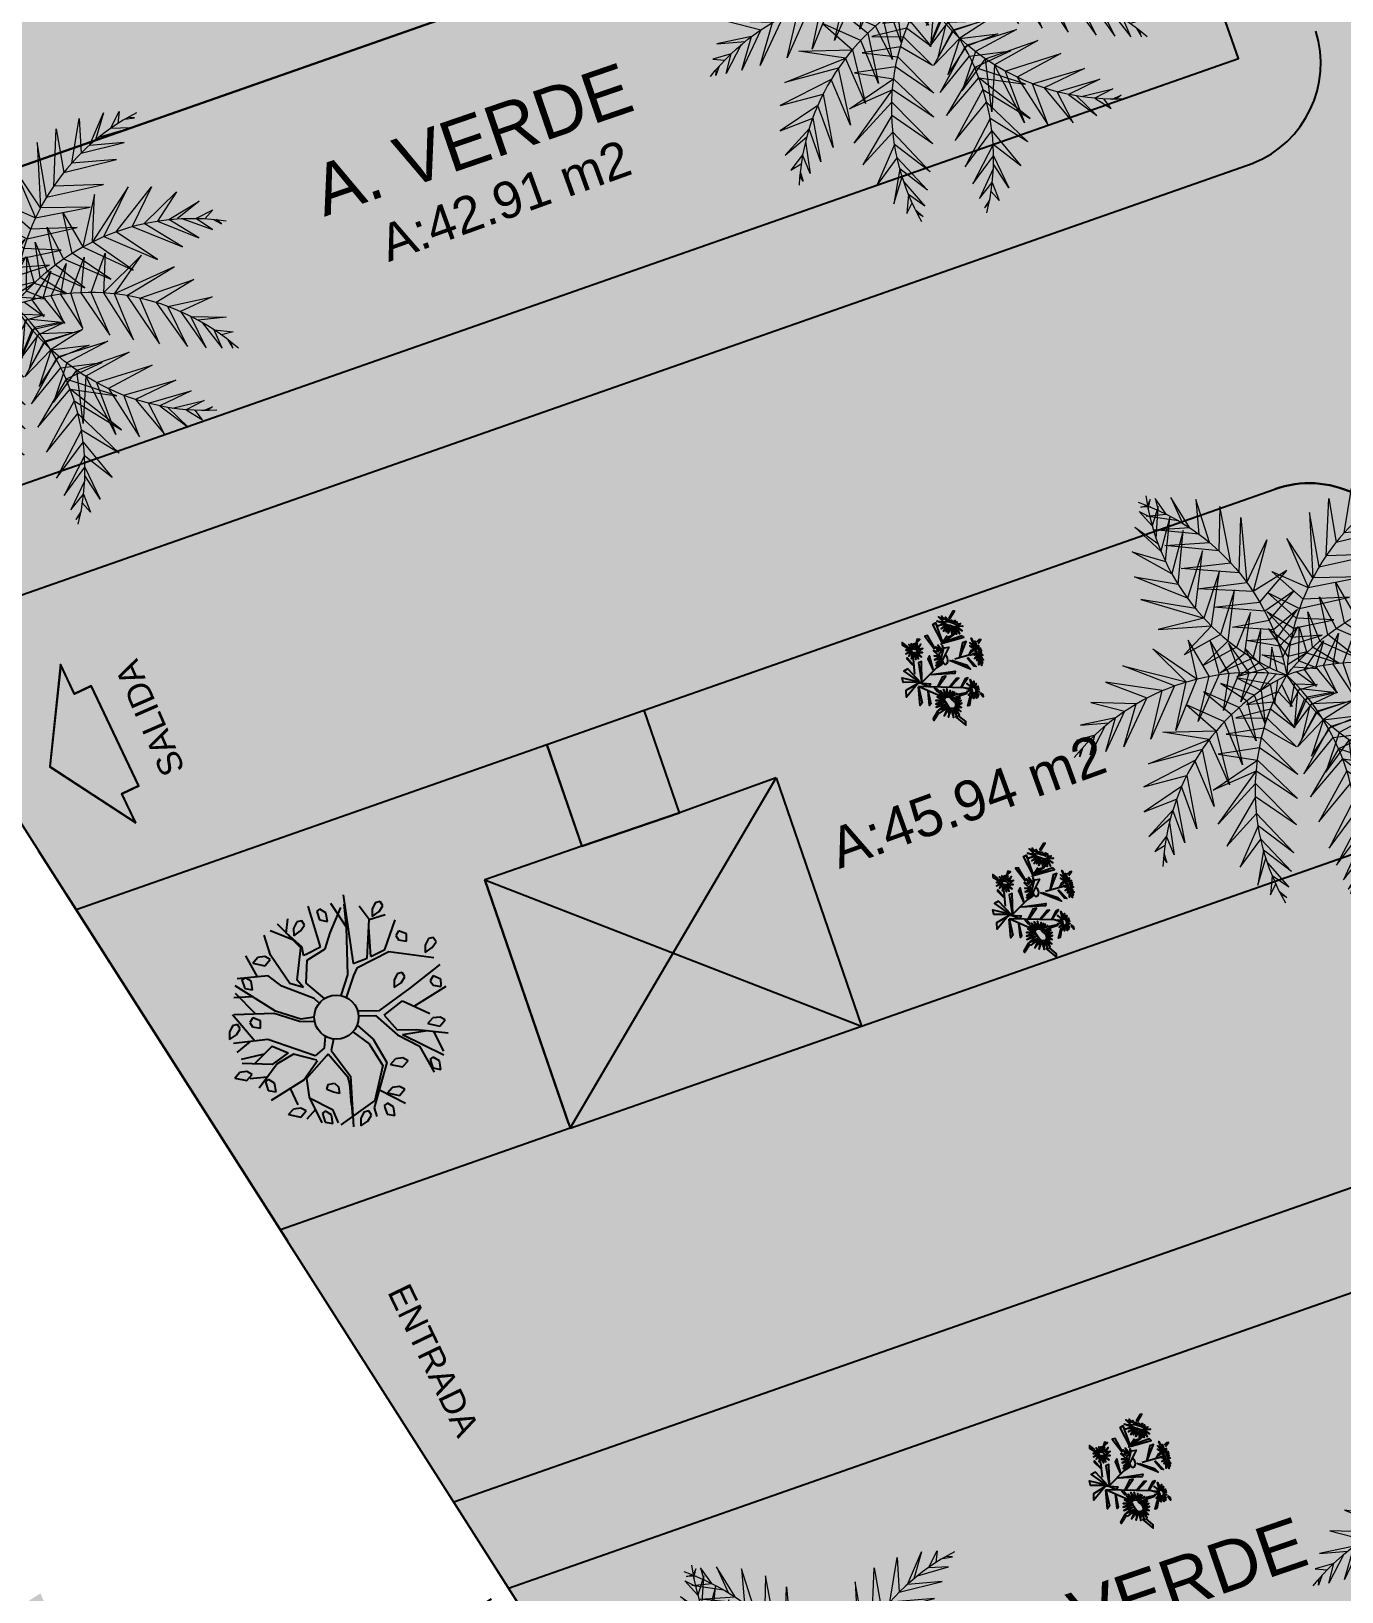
# Model space of a CAD drawing. Header units: millimetres. Extents: x 603916 to 1211550, y 1309898 to 2622648.
# Drawn here: x 604141.83 to 604154.56, y 1311088.43 to 1311103.59 of the extents above; entities that cross this region are included whole.
import ezdxf

# ---------------------------------------------------------------- set-up
doc = ezdxf.new("R2010")
doc.units = ezdxf.units.MM
doc.header["$PDMODE"] = 32
doc.header["$PDSIZE"] = 0.3
for name, color, linetype in [('ANDENES-TITO', 2, 'Continuous'), ('ARBOLES', 102, 'Continuous'), ('CVL_CUADCON_LIN', 8, 'Continuous'), ('FLORES', 7, 'Continuous'), ('MUEBLES', 1, 'Continuous'), ('PALME-1', 82, 'Continuous'), ('Q01 - CALLES', 127, 'Continuous')]:
    doc.layers.add(name, color=color, linetype=linetype)
doc.styles.add('B', font='arial.ttf', dxfattribs={"height": 0.0254})
doc.styles.add('PUNTOS PI', font='arial.ttf', dxfattribs={"height": 2.75})
doc.styles.get("Standard").update_dxf_attribs({"font": 'arial.ttf'})
doc.dimstyles.new('COTAS LINDEROS', dxfattribs={"dimscale": 40, "dimtxt": 2.75, "dimasz": 0.06, "dimexe": 0.005, "dimexo": 0.005, "dimgap": 0.005, "dimtad": 2, "dimzin": 0, "dimdsep": 46, "dimtxsty": 'PUNTOS PI', "dimcen": 0.09, "dimclrd": 1, "dimclre": 1, "dimclrt": 3, "dimadec": 0, "dimazin": 0, "dimtfac": 1, "dimtofl": 0, "dimtmove": 0, "dimatfit": 3, "dimldrblk": 'ARCHTICK', "dimfxl": 1, "dimtolj": 1, "dimtzin": 0, "dimarcsym": 0})

# ---------------------------------------------------------------- blocks, each defined once
blk = doc.blocks.new('A$C48C97B70')
at = {"layer": 'PALME-1', "lineweight": 5}
for p, q in [((2.072, 6.54), (2.171, 6.533)), ((2.216, 6.497), (2.072, 6.54)), ((2.315, 6.6), (2.309, 6.418)), ((2.41, 6.325), (2.315, 6.6)), ((2.552, 6.547), (2.605, 6.122)), ((2.687, 6.026), (2.552, 6.547)), ((2.903, 6.407), (2.793, 5.89)), ((2.912, 5.72), (2.903, 6.407)), ((2.109, 6.384), (2.41, 6.325)), ((2.556, 6.176), (2.109, 6.384)), ((3.221, 6.198), (3.009, 5.561)), ((3.129, 5.334), (3.221, 6.198)), ((2.171, 6.148), (2.687, 6.026)), ((2.793, 5.89), (2.171, 6.148)), ((3.21, 5.152), (3.477, 5.948)), ((3.477, 5.948), (3.277, 4.976)), ((2.251, 5.877), (2.912, 5.72)), ((3.009, 5.561), (2.251, 5.877)), ((2.388, 5.472), (3.129, 5.334)), ((3.21, 5.152), (2.388, 5.472)), ((3.277, 4.976), (3.756, 5.506)), ((3.756, 5.506), (3.328, 4.818)), ((2.535, 5.1), (3.277, 4.976)), ((3.328, 4.818), (2.535, 5.1)), ((3.909, 4.977), (3.328, 4.818)), ((3.377, 4.635), (3.909, 4.977)), ((2.683, 4.767), (3.377, 4.635)), ((3.409, 4.484), (2.683, 4.767)), ((3.925, 4.65), (3.409, 4.484)), ((3.435, 4.33), (3.925, 4.65)), ((4.516, 3.959), (4.561, 4.59)), ((4.561, 4.59), (4.7, 4.004)), ((5.099, 4.709), (4.7, 4.004)), ((4.863, 4.035), (5.099, 4.709)), ((5.621, 4.675), (4.863, 4.035)), ((5.049, 4.06), (5.621, 4.675)), ((5.248, 4.076), (5.963, 4.571)), ((5.963, 4.571), (5.505, 4.079)), ((1.109, 4.315), (1.959, 3.803)), ((1.771, 3.798), (1.109, 4.315)), ((1.619, 4.431), (2.125, 3.798)), ((1.959, 3.803), (1.619, 4.431)), ((2.169, 4.399), (2.125, 3.798)), ((2.314, 3.783), (2.169, 4.399)), ((2.483, 4.305), (2.467, 3.763)), ((2.621, 3.736), (2.483, 4.305)), ((2.871, 4.392), (3.435, 4.33)), ((3.454, 4.176), (2.871, 4.392)), ((3.893, 4.364), (3.454, 4.176)), ((3.464, 4.032), (3.893, 4.364)), ((3.945, 3.747), (4.03, 4.282)), ((4.03, 4.282), (4.076, 3.806)), ((4.221, 3.864), (4.266, 4.448)), ((4.266, 4.448), (4.368, 3.915)), ((5.691, 4.07), (6.298, 4.391)), ((6.298, 4.391), (5.897, 4.047)), ((0.788, 4.157), (1.318, 3.745)), ((1.572, 3.782), (0.788, 4.157)), ((2.742, 4.179), (2.773, 3.702)), ((2.911, 3.665), (2.742, 4.179)), ((2.956, 4.034), (3.027, 3.628)), ((3.19, 3.57), (2.956, 4.034)), ((3.012, 4.138), (3.464, 4.032)), ((3.469, 3.911), (3.012, 4.138)), ((3.468, 3.739), (3.827, 4.113)), ((3.827, 4.113), (3.469, 3.911)), ((3.685, 3.61), (3.842, 4.104)), ((3.842, 4.104), (3.836, 3.693)), ((5.327, 3.442), (4.863, 4.035)), ((5.049, 4.06), (5.724, 3.492)), ((5.724, 3.492), (5.248, 4.076)), ((5.505, 4.079), (6.145, 3.565)), ((6.145, 3.565), (5.691, 4.07)), ((5.897, 4.047), (6.422, 3.625)), ((6.068, 4.019), (6.59, 4.15)), ((6.59, 4.15), (6.19, 3.993)), ((0.485, 3.926), (0.936, 3.651)), ((1.136, 3.706), (0.485, 3.926)), ((1.771, 3.798), (1.195, 3.13)), ((1.595, 3.144), (1.959, 3.803)), ((2.125, 3.798), (1.595, 3.144)), ((3.181, 3.857), (3.468, 3.739)), ((3.462, 3.617), (3.181, 3.857)), ((4.076, 3.806), (4.544, 3.399)), ((4.544, 3.399), (4.221, 3.864)), ((4.368, 3.915), (4.964, 3.413)), ((4.964, 3.413), (4.516, 3.959)), ((4.7, 4.004), (5.327, 3.442)), ((6.422, 3.625), (6.068, 4.019)), ((6.261, 3.976), (6.658, 3.683)), ((6.462, 3.919), (6.749, 3.967)), ((6.658, 3.683), (6.462, 3.919)), ((6.749, 3.967), (6.592, 3.874)), ((6.706, 3.831), (6.813, 3.725)), ((6.813, 3.725), (6.759, 3.809)), ((0.236, 3.642), (0.655, 3.551)), ((0.772, 3.596), (0.236, 3.642)), ((0.936, 3.651), (0.485, 3.15)), ((0.485, 3.15), (0.772, 3.596)), ((1.318, 3.745), (0.768, 3.135)), ((0.768, 3.135), (1.136, 3.706)), ((1.195, 3.13), (1.572, 3.782)), ((1.958, 3.173), (2.314, 3.783)), ((2.467, 3.763), (1.958, 3.173)), ((2.375, 3.225), (2.621, 3.736)), ((2.773, 3.702), (2.375, 3.225)), ((2.661, 3.273), (2.911, 3.665)), ((3.027, 3.628), (2.661, 3.273)), ((2.982, 3.339), (3.19, 3.57)), ((3.927, 3.415), (3.685, 3.61)), ((3.836, 3.693), (4.254, 3.401)), ((4.254, 3.401), (3.945, 3.747)), ((0.108, 3.437), (0.277, 3.37)), ((0.398, 3.434), (0.108, 3.437)), ((0.588, 3.523), (0.242, 3.171)), ((0.242, 3.171), (0.398, 3.434)), ((3.302, 3.524), (2.982, 3.339)), ((3.333, 3.347), (3.387, 2.981)), ((3.581, 3.546), (3.927, 3.415)), ((0.172, 3.309), (0.083, 3.188)), ((0.083, 3.188), (0.123, 3.278)), ((3.248, 3.258), (2.731, 3.212)), ((2.731, 3.212), (3.134, 3.129)), ((3.134, 3.129), (3.331, 2.658)), ((3.387, 2.981), (3.248, 3.258)), ((3.534, 3.189), (3.34, 2.708)), ((3.494, 3.304), (3.845, 3.186)), ((3.845, 3.186), (3.534, 3.189)), ((2.305, 2.87), (2.804, 2.657)), ((2.885, 2.79), (2.305, 2.87)), ((2.517, 3.065), (2.973, 2.919)), ((3.058, 3.034), (2.517, 3.065)), ((2.973, 2.919), (3.27, 2.374)), ((3.331, 2.658), (3.058, 3.034)), ((3.34, 2.708), (3.598, 3.029)), ((3.647, 2.918), (3.373, 2.451)), ((3.598, 3.029), (4.106, 2.989)), ((4.106, 2.989), (3.647, 2.918)), ((2.103, 2.613), (2.646, 2.352)), ((2.729, 2.522), (2.103, 2.613)), ((2.804, 2.657), (3.166, 1.967)), ((3.27, 2.374), (2.885, 2.79)), ((3.373, 2.451), (3.71, 2.789)), ((3.785, 2.652), (3.45, 2.173)), ((3.71, 2.789), (4.331, 2.805)), ((4.331, 2.805), (3.785, 2.652)), ((3.166, 1.967), (2.729, 2.522)), ((3.45, 2.173), (3.866, 2.519)), ((3.953, 2.391), (3.586, 1.876)), ((3.866, 2.519), (4.646, 2.527)), ((4.646, 2.527), (3.953, 2.391)), ((1.792, 1.596), (2.581, 2.199)), ((1.871, 2.113), (2.646, 2.352)), ((2.581, 2.199), (1.871, 2.113)), ((3.06, 1.619), (2.581, 2.199)), ((2.646, 2.352), (3.06, 1.619)), ((3.586, 1.876), (4.066, 2.239)), ((3.926, 1.441), (4.066, 2.239)), ((4.066, 2.239), (4.908, 2.274)), ((4.908, 2.274), (4.172, 2.112)), ((2.516, 2.023), (1.792, 1.596)), ((2.516, 2.023), (2.926, 1.242)), ((4.172, 2.112), (3.926, 1.441)), ((4.35, 1.136), (4.172, 2.112)), ((4.3, 1.974), (5.183, 1.983)), ((4.3, 1.974), (4.35, 1.136)), ((5.183, 1.983), (4.444, 1.835)), ((2.457, 1.832), (1.821, 1.24)), ((2.926, 1.242), (2.457, 1.832)), ((4.444, 1.835), (4.68, 0.999)), ((4.68, 0.999), (4.639, 1.669)), ((4.639, 1.669), (5.461, 1.659)), ((5.461, 1.659), (4.789, 1.558)), ((1.821, 1.24), (2.399, 1.582)), ((2.399, 1.582), (2.764, 0.846)), ((4.789, 1.558), (5.053, 0.924)), ((5.053, 0.924), (4.963, 1.444)), ((4.963, 1.444), (5.636, 1.437)), ((5.636, 1.437), (5.112, 1.358)), ((2.369, 1.398), (1.925, 0.874)), ((1.925, 0.874), (2.347, 1.192)), ((2.347, 1.192), (2.647, 0.589)), ((2.764, 0.846), (2.369, 1.398)), ((5.112, 1.358), (5.431, 0.925)), ((5.431, 0.925), (5.223, 1.3)), ((5.289, 1.268), (5.782, 1.241)), ((5.782, 1.241), (5.48, 1.184)), ((5.48, 1.184), (5.67, 0.964)), ((2.338, 1.019), (2.097, 0.538)), ((2.647, 0.589), (2.338, 1.019)), ((5.67, 0.964), (5.609, 1.136)), ((5.724, 1.097), (5.874, 1.11)), ((5.874, 1.11), (5.78, 1.08)), ((2.097, 0.538), (2.337, 0.894)), ((2.338, 0.821), (2.539, 0.37)), ((2.351, 0.612), (2.242, 0.343)), ((2.242, 0.343), (2.366, 0.476)), ((2.539, 0.37), (2.351, 0.612)), ((2.384, 0.355), (2.464, 0.229)), ((2.464, 0.229), (2.394, 0.298))]:
    blk.add_line(p, q, dxfattribs=at)
for points in [[(2.155, 6.219), (2.027, 6.48), (2.16, 6.356)], [(2.156, 6.01), (2.325, 6.474), (2.155, 6.219)], [(2.17, 6.478), (2.241, 6.61), (2.176, 6.535)], [(2.17, 5.812), (1.897, 6.276), (2.16, 5.937)], [(2.191, 5.641), (2.448, 6.263), (2.17, 5.812)], [(2.227, 5.436), (1.748, 5.928), (2.191, 5.641)], [(2.271, 5.255), (2.584, 6.015), (2.227, 5.436)], [(4.393, 4.884), (4.496, 5.717), (4.256, 4.754)], [(4.545, 5.014), (4.834, 5.833), (4.75, 5.166)], [(4.907, 5.267), (5.211, 5.884), (5.087, 5.37)], [(5.242, 5.447), (5.588, 5.859), (5.357, 5.498)], [(5.621, 5.597), (5.824, 5.804), (5.752, 5.637)], [(5.87, 5.669), (6.018, 5.646), (5.926, 5.682)], [(2.346, 5.01), (1.67, 5.556), (2.271, 5.255)], [(2.418, 4.824), (2.773, 5.631), (2.346, 5.01)], [(5.087, 5.37), (5.76, 5.335), (5.242, 5.447)], [(5.424, 5.526), (5.918, 5.521), (5.621, 5.597)], [(2.57, 4.504), (2.932, 5.265), (2.495, 4.652)], [(4.256, 4.754), (4.053, 5.439), (4.142, 4.634)], [(4.75, 5.166), (5.571, 5.125), (4.907, 5.267)], [(2.418, 4.824), (1.666, 5.198), (2.495, 4.652)], [(4.019, 4.489), (3.686, 5.027), (4.142, 4.634)], [(4.393, 4.884), (5.273, 4.819), (4.545, 5.014)], [(2.749, 4.211), (3.062, 4.925), (2.665, 4.34)], [(3.836, 4.239), (3.531, 4.739), (3.925, 4.367)], [(4.142, 4.634), (4.98, 4.546), (4.256, 4.754)], [(2.495, 4.652), (1.781, 4.688), (2.57, 4.504)], [(2.665, 4.34), (2.047, 4.205), (2.57, 4.504)], [(2.936, 3.961), (3.195, 4.526), (2.84, 4.084)], [(3.681, 3.983), (3.437, 4.467), (3.752, 4.108)], [(3.925, 4.367), (4.703, 4.31), (4.019, 4.489)], [(2.84, 4.084), (2.267, 3.963), (2.749, 4.211)], [(3.112, 3.763), (3.275, 4.247), (3.03, 3.852)], [(3.551, 3.72), (3.388, 4.212), (3.624, 3.876)], [(3.752, 4.108), (4.371, 4.052), (3.836, 4.239)], [(3.03, 3.852), (2.492, 3.783), (2.936, 3.961)], [(3.325, 3.56), (3.354, 3.929), (3.235, 3.642)], [(3.624, 3.876), (4.134, 3.884), (3.681, 3.983)], [(3.73, 3.458), (4.128, 3.79), (3.902, 3.447)], [(4.023, 3.434), (4.383, 3.838), (4.165, 3.413)], [(4.318, 3.383), (4.671, 3.85), (4.469, 3.347)], [(4.618, 3.304), (4.996, 3.811), (4.797, 3.243)], [(2.614, 3.199), (2.169, 3.579), (2.474, 3.131)], [(2.892, 3.311), (2.453, 3.629), (2.757, 3.26)], [(3.173, 3.397), (2.712, 3.637), (3.007, 3.35)], [(3.235, 3.642), (2.716, 3.653), (3.112, 3.763)], [(3.504, 3.607), (3.861, 3.703), (3.551, 3.72)], [(4.951, 3.181), (5.513, 3.622), (4.797, 3.243)], [(2.338, 3.057), (1.86, 3.471), (2.176, 2.959)], [(3.007, 3.35), (2.918, 2.847), (2.892, 3.311)], [(3.291, 3.426), (3.14, 3.089), (3.173, 3.397)], [(3.524, 3.316), (3.359, 2.985), (3.577, 3.207)], [(3.608, 3.461), (3.828, 3.163), (3.73, 3.458)], [(3.902, 3.447), (4.096, 2.975), (4.023, 3.434)], [(4.165, 3.413), (4.34, 2.817), (4.318, 3.383)], [(4.469, 3.347), (4.701, 2.603), (4.618, 3.304)], [(2.039, 2.865), (1.395, 3.175), (2.176, 2.959)], [(2.474, 3.131), (2.407, 2.354), (2.338, 3.057)], [(2.757, 3.26), (2.714, 2.641), (2.614, 3.199)], [(3.577, 3.207), (4.054, 3.003), (3.645, 3.048)], [(4.797, 3.243), (5.023, 2.432), (4.951, 3.181)], [(5.122, 3.102), (5.935, 3.312), (4.951, 3.181)], [(5.122, 3.102), (5.384, 2.259), (5.298, 3.008)], [(1.889, 2.751), (1.05, 2.782), (2.039, 2.865)], [(2.176, 2.959), (2.13, 2.118), (2.039, 2.865)], [(3.645, 3.048), (3.314, 2.661), (3.689, 2.935)], [(3.689, 2.935), (4.213, 2.799), (3.735, 2.799)], [(5.298, 3.008), (6.166, 3.04), (5.516, 2.873)], [(5.516, 2.873), (5.778, 2.094), (5.667, 2.764)], [(1.737, 2.622), (0.883, 2.467), (1.554, 2.443)], [(1.889, 2.751), (1.814, 1.872), (1.737, 2.622)], [(3.735, 2.799), (3.284, 2.372), (3.778, 2.649)], [(3.778, 2.649), (4.355, 2.548), (3.815, 2.498)], [(5.667, 2.764), (6.352, 2.708), (5.829, 2.634)], [(5.829, 2.634), (6.043, 1.995), (5.957, 2.518)], [(1.554, 2.443), (1.465, 1.626), (1.429, 2.305)], [(3.815, 2.498), (3.259, 1.952), (3.845, 2.347)], [(5.957, 2.518), (6.468, 2.348), (6.047, 2.431)], [(6.097, 2.378), (6.274, 1.917), (6.236, 2.221)], [(1.429, 2.305), (0.772, 2.102), (1.299, 2.143)], [(1.299, 2.143), (1.227, 1.473), (1.198, 2.002)], [(3.872, 2.159), (3.253, 1.588), (3.887, 1.994)], [(3.845, 2.347), (4.468, 2.241), (3.872, 2.159)], [(3.887, 1.994), (4.536, 1.694), (3.872, 2.159)], [(6.236, 2.221), (6.503, 2.108), (6.321, 2.114)], [(1.198, 2.002), (0.737, 1.726), (1.13, 1.897)], [(3.895, 1.806), (4.452, 1.178), (3.887, 1.994)], [(6.394, 2.016), (6.426, 1.87), (6.427, 1.969)], [(1.092, 1.835), (1.018, 1.347), (0.99, 1.652)], [(3.895, 1.806), (3.264, 1.188), (3.891, 1.606)], [(0.99, 1.652), (0.753, 1.484), (0.93, 1.529)], [(3.891, 1.606), (4.315, 0.848), (3.87, 1.351)], [(0.88, 1.418), (0.879, 1.268), (0.858, 1.364)], [(3.87, 1.351), (3.296, 0.762), (3.843, 1.166)], [(3.8, 0.963), (3.329, 0.481), (3.756, 0.796)], [(3.843, 1.166), (4.104, 0.531), (3.8, 0.963)], [(3.756, 0.796), (3.836, 0.264), (3.718, 0.676)], [(3.694, 0.607), (3.365, 0.24), (3.618, 0.413)], [(3.618, 0.413), (3.639, 0.123), (3.562, 0.288)], [(3.507, 0.179), (3.392, 0.083), (3.48, 0.128)]]:
    blk.add_lwpolyline(points, dxfattribs=at)
for centre, start, end in [((5.589, 6.144), 171.0105, 231.4464), ((6.694, 2.334), 100.4762, 160.9122), ((4.041, 0.074), 99.9493, 160.3853), ((0.46, 1.763), 329.1163, 29.5523), ((3.594, 0.025), 32.0006, 92.4366)]:
    blk.add_arc(centre, 3.435, start, end, dxfattribs=at)
at = {"layer": 'PALME-1', "lineweight": 5, "extrusion": (0, 0, -1)}
for centre, major_axis, start_param, end_param in [((0.035, 3.843), (2.429, 2.429), -0.156897, 0.89791), ((5.421, 0.645), (-2.429, 2.429), 0.173647, 1.228454), ((1.947, 0.368), (-2.429, 2.429), 0.182844, 1.237651), ((5.771, 0.927), (2.429, 2.429), 3.700109, 4.754916), ((6.759, 4.372), (-2.429, 2.429), 4.173367, 5.228174)]:
    blk.add_ellipse(centre, major_axis=major_axis, ratio=1, start_param=start_param, end_param=end_param, dxfattribs=at)
blk = doc.blocks.new('p_arbol04')
at = {"layer": 'ARBOLES'}
for p, q in [((-0.408, 1.55), (-1.03, 2.13)), ((-0.623, 1.751), (-0.408, 2.362)), ((0.051, 1.875), (0.346, 2.362)), ((0.761, 1.696), (0.543, 2.316)), ((0.739, 1.388), (0.805, 2.293)), ((0.772, 1.945), (1.1, 2.177)), ((-1.138, 1.515), (-1.476, 1.85)), ((-1.41, 1.113), (-1.364, 1.898)), ((-1.003, 0.765), (-1.206, 2.042)), ((-0.178, 0.97), (0.051, 1.875)), ((0.778, 1.371), (0.783, 1.942)), ((1.121, 1.006), (1.721, 1.988)), ((-1.98, 0.646), (-1.849, 1.574)), ((-1.07, 0.749), (-1.815, 1.547)), ((-0.375, 1.086), (-0.408, 1.55)), ((0.018, 0.878), (0.739, 1.388)), ((0.636, 1.196), (0.778, 1.371)), ((2.581, 1.481), (1.362, 0.043)), ((1.571, 1.059), (2.283, 1.298)), ((1.984, 0.831), (2.181, 1.574)), ((1.984, 0.831), (2.41, 1.295)), ((-1.718, 0.414), (-2.406, 1.04)), ((-0.047, 0.205), (-0.375, 1.086)), ((-0.014, 0.623), (-0.178, 0.97)), ((-0.014, 0.623), (0.018, 0.878)), ((0.117, 0.646), (0.608, 1.04)), ((0.608, 1.04), (1.158, 0.873)), ((0.704, 1.166), (0.636, 1.196)), ((0.708, 1.165), (1.121, 1.006)), ((1.158, 0.873), (1.571, 1.059)), ((2.541, 0.507), (2.64, 0.947)), ((-2.144, -0.12), (-2.668, 0.507)), ((-2.077, 0.227), (-2.603, 0.599)), ((-2.079, 0.738), (-2.537, 0.808)), ((-0.777, 0.094), (-1.07, 0.749)), ((-0.71, 0.11), (-1.003, 0.765)), ((0.136, -0.002), (0.117, 0.646)), ((1.034, -0.05), (1.984, 0.831)), ((1.722, -0.143), (2.541, 0.507)), ((2.541, 0.507), (2.934, 0.275)), ((-2.489, -0.25), (-2.832, 0.066)), ((-1.768, 0.206), (-2.439, 0.251)), ((-1.768, 0.206), (-1.62, -0.236)), ((-1.194, -0.839), (-1.718, 0.414)), ((-0.515, -0.225), (-0.777, 0.094)), ((-0.425, -0.127), (-0.71, 0.11)), ((-0.057, 0.021), (-0.047, 0.205)), ((1.362, 0.043), (1.722, -0.143)), ((1.82, -0.189), (2.383, 0.381)), ((-2.046, -0.213), (-2.865, -0.282)), ((-1.62, -0.236), (-2.144, -0.12)), ((-1.554, -0.375), (-2.046, -0.213)), ((-1.259, -0.955), (-1.554, -0.375)), ((0.496, -0.29), (1.034, -0.05)), ((0.551, -0.431), (1.132, -0.189)), ((1.132, -0.189), (1.362, -0.12)), ((1.362, -0.12), (2.246, -0.468)), ((1.82, -0.189), (2.214, -0.352)), ((2.214, -0.352), (3, -0.027)), ((-1.882, -1.048), (-2.898, -0.746)), ((-0.866, -0.885), (-1.194, -0.839)), ((-0.866, -0.885), (-0.616, -0.706)), ((2.246, -0.468), (2.934, -1.488)), ((-2.313, -0.92), (-2.505, -1.372)), ((-1.816, -1.071), (-2.144, -1.465)), ((-1.259, -0.978), (-1.882, -1.048)), ((-0.995, -1.071), (-1.816, -1.071)), ((-0.925, -1.07), (-1.039, -1.872)), ((-0.995, -1.07), (-0.925, -1.07)), ((-0.803, -1.07), (-0.978, -1.928)), ((-0.803, -1.071), (-0.801, -1.071)), ((-0.53, -0.911), (-0.801, -1.071)), ((-0.036, -1.178), (0.018, -1.72)), ((0.182, -1.14), (0.182, -1.72)), ((0.394, -1.003), (0.706, -1.349)), ((0.866, -1.332), (0.474, -0.903)), ((-2.144, -1.465), (-2.439, -2.184)), ((-2.153, -1.476), (-1.98, -2.161)), ((0.706, -1.349), (0.706, -2.138)), ((0.87, -1.512), (0.805, -2.045)), ((0.866, -1.332), (1.886, -1.558)), ((0.87, -1.512), (1.493, -1.628)), ((1.493, -1.628), (1.722, -2.416)), ((1.886, -1.558), (2.902, -1.744)), ((-2.287, -1.813), (-2.636, -1.813)), ((-0.978, -1.928), (-1.955, -2.892)), ((-1.152, -2.045), (-1.536, -2.447)), ((-1.039, -1.872), (-1.152, -2.045)), ((0.018, -1.72), (-0.178, -2.393)), ((0.182, -1.72), (-0.047, -2.416)), ((0.805, -2.045), (1.165, -2.44)), ((1.591, -1.966), (2.574, -2.254)), ((-1.98, -2.161), (-2.144, -2.509)), ((-1.525, -2.442), (-1.759, -2.685)), ((-0.047, -2.416), (-1.194, -2.973)), ((-0.178, -2.393), (-1.03, -2.857)), ((0.706, -2.138), (0.87, -2.787)), ((0.805, -2.231), (1.132, -3.437)), ((0.805, -2.231), (1.328, -2.67)), ((1.165, -2.44), (1.657, -3.135)), ((-1.03, -2.857), (-2.144, -2.602)), ((-0.735, -2.764), (-0.539, -3.53)), ((0.87, -2.787), (0.608, -3.553)), ((1.427, -2.811), (1.198, -3.367))]:
    blk.add_line(p, q, dxfattribs=at)
at = {"layer": 'ARBOLES', "color": 1}
for p, q in [((-0.965, 2.011), (-1.091, 1.802)), ((-1.091, 1.802), (-0.979, 1.616)), ((-0.979, 1.616), (-0.829, 1.802)), ((-0.965, 2.011), (-0.866, 1.988)), ((-0.829, 1.802), (-0.866, 1.988)), ((-0.431, 2.094), (-0.267, 1.802)), ((-0.431, 2.094), (-0.229, 2.094)), ((-0.267, 1.802), (-0.042, 1.802)), ((-0.079, 1.961), (-0.229, 2.094)), ((-0.042, 1.802), (-0.079, 1.961)), ((1.008, 1.882), (0.858, 1.749)), ((0.858, 1.749), (1.083, 1.696)), ((1.196, 1.935), (1.008, 1.882)), ((1.083, 1.696), (1.271, 1.722)), ((1.308, 1.855), (1.196, 1.935)), ((1.271, 1.722), (1.308, 1.855)), ((1.772, 1.719), (1.646, 1.51)), ((1.772, 1.719), (1.87, 1.696)), ((1.908, 1.51), (1.87, 1.696)), ((-2.254, 1.324), (-2.404, 1.191)), ((-2.066, 1.377), (-2.254, 1.324)), ((-1.954, 1.298), (-2.066, 1.377)), ((-1.991, 1.165), (-1.954, 1.298)), ((1.646, 1.51), (1.758, 1.324)), ((1.758, 1.324), (1.908, 1.51)), ((-2.404, 1.191), (-2.179, 1.138)), ((-2.179, 1.138), (-1.991, 1.165)), ((-1.691, 1.085), (-1.729, 0.953)), ((-1.729, 0.953), (-1.616, 0.767)), ((-1.541, 1.112), (-1.691, 1.085)), ((-1.579, 0.793), (-1.466, 0.899)), ((-1.466, 0.899), (-1.541, 1.112)), ((-1.616, 0.767), (-1.579, 0.793)), ((2.808, 0.634), (2.658, 0.501)), ((2.658, 0.501), (2.883, 0.448)), ((2.995, 0.687), (2.808, 0.634)), ((2.883, 0.448), (3.07, 0.475)), ((3.108, 0.608), (2.995, 0.687)), ((3.07, 0.475), (3.108, 0.608)), ((-3.093, 0.395), (-2.928, 0.103)), ((-3.093, 0.395), (-2.891, 0.395)), ((-2.928, 0.103), (-2.703, 0.103)), ((-2.741, 0.262), (-2.891, 0.395)), ((-2.703, 0.103), (-2.741, 0.262)), ((-2.614, -0.298), (-2.741, -0.507)), ((-2.614, -0.298), (-2.516, -0.322)), ((-2.479, -0.507), (-2.516, -0.322)), ((2.695, -0.322), (2.658, -0.454)), ((2.845, -0.295), (2.695, -0.322)), ((2.92, -0.507), (2.845, -0.295)), ((-2.741, -0.507), (-2.628, -0.693)), ((-2.628, -0.693), (-2.479, -0.507)), ((2.658, -0.454), (2.77, -0.64)), ((2.77, -0.64), (2.808, -0.613)), ((2.808, -0.613), (2.92, -0.507)), ((1.758, -1.091), (1.608, -1.224)), ((1.608, -1.224), (1.833, -1.277)), ((1.945, -1.038), (1.758, -1.091)), ((1.833, -1.277), (2.02, -1.251)), ((2.058, -1.118), (1.945, -1.038)), ((2.02, -1.251), (2.058, -1.118)), ((3.033, -1.091), (2.883, -1.224)), ((2.883, -1.224), (3.108, -1.277)), ((3.22, -1.038), (3.033, -1.091)), ((3.108, -1.277), (3.295, -1.251)), ((3.333, -1.118), (3.22, -1.038)), ((3.295, -1.251), (3.333, -1.118)), ((-2.868, -1.357), (-2.703, -1.649)), ((-2.868, -1.357), (-2.666, -1.357)), ((-2.703, -1.649), (-2.479, -1.649)), ((-2.516, -1.489), (-2.666, -1.357)), ((-2.479, -1.649), (-2.516, -1.489)), ((-1.669, -1.683), (-1.552, -1.621)), ((-1.61, -1.869), (-1.669, -1.683)), ((-1.552, -1.621), (-1.406, -1.724)), ((-2.239, -2.024), (-2.366, -2.233)), ((-2.239, -2.024), (-2.141, -2.047)), ((-2.104, -2.233), (-2.141, -2.047)), ((-1.523, -2.014), (-1.61, -1.869)), ((-1.406, -1.869), (-1.523, -2.014)), ((-1.406, -1.724), (-1.406, -1.869)), ((2.395, -1.834), (2.358, -1.967)), ((2.358, -1.967), (2.47, -2.153)), ((2.545, -1.808), (2.395, -1.834)), ((2.508, -2.126), (2.62, -2.02)), ((2.62, -2.02), (2.545, -1.808)), ((-2.366, -2.233), (-2.254, -2.418)), ((-2.254, -2.418), (-2.104, -2.233)), ((-0.019, -2.525), (0.146, -2.817)), ((-0.019, -2.525), (0.183, -2.525)), ((0.333, -2.657), (0.183, -2.525)), ((2.47, -2.153), (2.508, -2.126)), ((-1.654, -2.896), (-1.804, -3.029)), ((-1.466, -2.843), (-1.654, -2.896)), ((-1.354, -2.923), (-1.466, -2.843)), ((-1.391, -3.055), (-1.354, -2.923)), ((0.146, -2.817), (0.371, -2.817)), ((0.371, -2.817), (0.333, -2.657)), ((1.481, -2.551), (1.646, -2.843)), ((1.481, -2.551), (1.683, -2.551)), ((1.646, -2.843), (1.87, -2.843)), ((1.833, -2.684), (1.683, -2.551)), ((1.87, -2.843), (1.833, -2.684)), ((-1.804, -3.029), (-1.579, -3.082)), ((-1.579, -3.082), (-1.391, -3.055)), ((-1.194, -2.973), (-1.325, -3.182)), ((-0.979, -3.162), (-1.091, -3.347)), ((-1.091, -3.347), (-0.979, -3.533)), ((-0.866, -3.162), (-0.979, -3.135)), ((-0.979, -3.533), (-0.829, -3.347)), ((-0.829, -3.347), (-0.866, -3.162)), ((-0.656, -2.976), (-0.491, -3.268)), ((-0.656, -2.976), (-0.454, -2.976)), ((-0.491, -3.268), (-0.267, -3.268)), ((-0.304, -3.109), (-0.454, -2.976)), ((-0.267, -3.268), (-0.304, -3.109)), ((0.797, -3.245), (0.671, -3.454)), ((0.797, -3.245), (0.896, -3.268)), ((0.933, -3.454), (0.896, -3.268)), ((0.671, -3.454), (0.783, -3.639)), ((0.783, -3.639), (0.933, -3.454))]:
    blk.add_line(p, q, dxfattribs=at)
at = {"layer": 'ARBOLES'}
blk.add_circle((-0.03, -0.578), 0.6, dxfattribs=at)
blk = doc.blocks.new('FLORES-1')
at = {"color": 86, "linetype": 'Continuous'}
for p, q in [((0.05, 0.385), (0.045, 0.422)), ((0.05, 0.382), (0.061, 0.281)), ((0.054, 0.385), (0.068, 0.419)), ((-0.188, 0.272), (-0.183, 0.181)), ((-0.159, 0.155), (-0.182, 0.283)), ((0.23, 0.294), (0.188, 0.231)), ((-0.183, 0.181), (-0.159, 0.155)), ((0.056, 0.146), (-0.002, 0.01)), ((-0.141, 0.099), (-0.027, -0.013)), ((-0.074, 0.088), (-0.105, 0.101)), ((-0.064, 0.077), (-0.101, 0.09)), ((0.168, 0.017), (0.07, -0.012)), ((0.168, 0.017), (0.196, 0.029))]:
    blk.add_line(p, q, dxfattribs=at)
at = {"color": 1, "linetype": 'Continuous'}
for p, q in [((-0.183, 0.183), (-0.196, 0.169)), ((0.056, 0.146), (0.064, 0.192)), ((0.069, 0.177), (0.069, 0.199))]:
    blk.add_line(p, q, dxfattribs=at)
for points in [[(0.084, 0.441), (0.152, 0.44), (0.085, 0.447), (0.124, 0.455), (0.072, 0.453), (0.087, 0.468), (0.06, 0.456), (0.064, 0.474), (0.051, 0.456), (0.05, 0.474), (0.045, 0.457), (0.036, 0.47), (0.04, 0.457), (0.023, 0.465), (0.033, 0.457), (0.015, 0.47), (0.017, 0.454), (-0.001, 0.459), (0.011, 0.451), (-0.017, 0.462), (-0.001, 0.45), (-0.035, 0.448), (-0.004, 0.442), (-0.047, 0.437), (0.006, 0.44), (-0.037, 0.419), (0.016, 0.439), (-0.004, 0.418), (0.022, 0.443), (0.016, 0.409), (0.033, 0.442), (0.036, 0.418), (0.042, 0.442), (0.05, 0.41), (0.048, 0.441), (0.076, 0.417), (0.065, 0.439), (0.107, 0.412), (0.074, 0.44), (0.127, 0.42), (0.089, 0.442)], [(-0.157, 0.318), (-0.107, 0.327), (-0.161, 0.329), (-0.128, 0.346), (-0.163, 0.335), (-0.148, 0.355), (-0.167, 0.338), (-0.169, 0.36), (-0.176, 0.339), (-0.18, 0.36), (-0.181, 0.338), (-0.191, 0.359), (-0.192, 0.336), (-0.209, 0.354), (-0.2, 0.336), (-0.227, 0.342), (-0.209, 0.328), (-0.239, 0.333), (-0.212, 0.32), (-0.244, 0.321), (-0.209, 0.317), (-0.238, 0.301), (-0.202, 0.317), (-0.228, 0.286), (-0.194, 0.311), (-0.202, 0.277), (-0.182, 0.31), (-0.176, 0.275), (-0.173, 0.31), (-0.152, 0.282), (-0.163, 0.32), (-0.123, 0.296), (-0.161, 0.315)], [(0.271, 0.347), (0.243, 0.307), (0.28, 0.334), (0.258, 0.297), (0.289, 0.324), (0.268, 0.282), (0.294, 0.316), (0.29, 0.273), (0.305, 0.315), (0.317, 0.258), (0.315, 0.304), (0.35, 0.265), (0.327, 0.307), (0.374, 0.287), (0.344, 0.313), (0.369, 0.309), (0.332, 0.326), (0.352, 0.33), (0.324, 0.336), (0.331, 0.347), (0.316, 0.346), (0.319, 0.362), (0.304, 0.362), (0.306, 0.384), (0.293, 0.373), (0.294, 0.392), (0.278, 0.386), (0.273, 0.409), (0.265, 0.386), (0.251, 0.419), (0.262, 0.377), (0.224, 0.401), (0.259, 0.375), (0.21, 0.378), (0.259, 0.367), (0.215, 0.357), (0.268, 0.358), (0.22, 0.342), (0.271, 0.351), (0.226, 0.329), (0.266, 0.341)], [(-0.161, 0.17), (-0.138, 0.187), (-0.16, 0.156), (-0.125, 0.173), (-0.153, 0.149), (-0.107, 0.154), (-0.149, 0.14), (-0.102, 0.131), (-0.151, 0.128), (-0.104, 0.11), (-0.151, 0.116), (-0.105, 0.094), (-0.159, 0.11), (-0.131, 0.072), (-0.17, 0.108), (-0.151, 0.054), (-0.173, 0.105), (-0.174, 0.045), (-0.182, 0.107), (-0.196, 0.04), (-0.198, 0.11), (-0.221, 0.046), (-0.215, 0.11), (-0.243, 0.051), (-0.228, 0.109), (-0.27, 0.068), (-0.238, 0.119), (-0.29, 0.093), (-0.248, 0.129), (-0.305, 0.123), (-0.257, 0.144), (-0.311, 0.148), (-0.257, 0.153), (-0.304, 0.169), (-0.253, 0.161), (-0.287, 0.186), (-0.248, 0.17), (-0.262, 0.201), (-0.24, 0.176), (-0.237, 0.213), (-0.23, 0.179), (-0.217, 0.217), (-0.218, 0.176), (-0.199, 0.215), (-0.205, 0.178), (-0.188, 0.215), (-0.195, 0.173)], [(0.149, 0.231), (0.179, 0.239), (0.147, 0.224), (0.194, 0.21), (0.144, 0.217), (0.19, 0.193), (0.15, 0.195), (0.17, 0.167), (0.12, 0.192), (0.135, 0.159), (0.112, 0.2), (0.11, 0.152), (0.101, 0.196)], [(-0.177, 0.172), (-0.183, 0.168), (-0.179, 0.175)], [(-0.169, 0.164), (-0.172, 0.161), (-0.169, 0.165)], [(-0.166, 0.196), (-0.161, 0.206), (-0.167, 0.2)], [(-0.161, 0.176), (-0.147, 0.195), (-0.163, 0.183)], [(0.079, 0.181), (0.071, 0.145), (0.07, 0.173)], [(0.081, 0.193), (0.082, 0.199), (0.083, 0.195)], [(0.099, 0.195), (0.086, 0.154), (0.085, 0.185)], [(0.225, 0.069), (0.258, 0.082), (0.237, 0.065), (0.264, 0.069), (0.237, 0.056), (0.266, 0.058), (0.237, 0.05), (0.272, 0.045), (0.243, 0.04), (0.273, 0.027), (0.245, 0.035), (0.257, 0.006), (0.236, 0.028), (0.245, -0.007), (0.232, 0.025), (0.222, -0.015), (0.224, 0.023), (0.2, -0.002), (0.211, 0.024), (0.176, 0.009), (0.206, 0.034), (0.159, 0.034), (0.197, 0.043), (0.157, 0.052), (0.192, 0.054), (0.163, 0.077), (0.196, 0.063), (0.188, 0.095), (0.202, 0.068), (0.213, 0.106), (0.218, 0.075), (0.244, 0.104), (0.229, 0.067)]]:
    blk.add_lwpolyline(points, dxfattribs=at)
at = {"color": 50, "linetype": 'Continuous'}
for points in [[(0.043, 0.454), (0.04, 0.455), (0.029, 0.455), (0.02, 0.453), (0.007, 0.451), (-0.004, 0.448), (-0.008, 0.445), (-0.004, 0.442), (0.015, 0.441), (0.033, 0.442), (0.055, 0.441), (0.069, 0.441), (0.084, 0.443), (0.081, 0.452), (0.067, 0.455), (0.053, 0.455), (0.039, 0.453)], [(-0.161, 0.317), (-0.16, 0.319), (-0.16, 0.324), (-0.162, 0.328), (-0.169, 0.335), (-0.171, 0.336), (-0.182, 0.337), (-0.192, 0.335), (-0.203, 0.327), (-0.207, 0.32), (-0.204, 0.314), (-0.198, 0.311), (-0.188, 0.312), (-0.178, 0.313), (-0.167, 0.315), (-0.159, 0.317)], [(0.278, 0.38), (0.271, 0.381), (0.263, 0.378), (0.262, 0.372), (0.268, 0.362), (0.275, 0.351), (0.288, 0.337), (0.301, 0.321), (0.317, 0.307), (0.326, 0.313), (0.322, 0.329), (0.315, 0.34), (0.307, 0.35), (0.294, 0.366), (0.28, 0.377)], [(0.117, 0.232), (0.11, 0.234), (0.1, 0.236), (0.088, 0.236), (0.074, 0.234), (0.063, 0.228), (0.054, 0.219), (0.051, 0.211), (0.054, 0.204), (0.063, 0.201), (0.08, 0.2), (0.086, 0.199)], [(0.104, 0.197), (0.108, 0.196), (0.124, 0.195), (0.137, 0.199), (0.144, 0.211), (0.139, 0.22), (0.136, 0.222)], [(0.231, 0.049), (0.23, 0.053), (0.227, 0.057), (0.219, 0.062), (0.207, 0.062), (0.2, 0.056), (0.204, 0.049), (0.207, 0.041), (0.214, 0.031), (0.224, 0.03), (0.232, 0.031), (0.237, 0.039), (0.234, 0.048), (0.23, 0.052)]]:
    blk.add_lwpolyline(points, dxfattribs=at)
at = {"color": 86, "linetype": 'Continuous'}
for points in [[(0.102, 0.471), (0.12, 0.499), (0.122, 0.485), (0.114, 0.464)], [(-0.217, 0.356), (-0.235, 0.368), (-0.251, 0.364), (-0.223, 0.355)], [(0.062, 0.261), (-0.009, 0.344), (-0.042, 0.357), (0.067, 0.244)], [(0.041, 0.367), (-0.039, 0.398), (-0.032, 0.385), (0.038, 0.363)], [(0.078, 0.41), (0.053, 0.382)], [(0.06, 0.318), (0.146, 0.399), (0.146, 0.372), (0.056, 0.312)], [(0.194, 0.245), (0.178, 0.395), (0.192, 0.388), (0.198, 0.257), (0.217, 0.334), (0.218, 0.299), (0.203, 0.259)], [(0.333, 0.356), (0.368, 0.404), (0.371, 0.393), (0.338, 0.35)], [(-0.219, 0.287), (-0.27, 0.256), (-0.269, 0.243), (-0.208, 0.289)], [(-0.17, 0.299), (-0.144, 0.266), (-0.019, -0.02)], [(-0.136, 0.247), (-0.09, 0.317), (-0.09, 0.296), (-0.132, 0.248)], [(-0.104, 0.181), (-0.069, 0.258), (-0.065, 0.242), (-0.102, 0.175)], [(0.024, 0.093), (-0.016, 0.254), (-0.03, 0.244), (0.026, 0.082)], [(0.062, 0.168), (0.163, 0.241), (0.154, 0.275), (0.06, 0.167)], [(0.196, 0.245), (0.339, 0.231), (0.342, 0.253), (0.198, 0.247)], [(-0.3, 0.135), (-0.385, 0.181), (-0.363, 0.19), (-0.305, 0.159)], [(-0.071, 0.106), (-0.022, 0.181), (-0.019, 0.155), (-0.068, 0.101)], [(0.044, 0.117), (0.149, 0.129), (0.134, 0.111), (0.045, 0.114)], [(0.179, 0.183), (0.282, 0.17), (0.286, 0.151), (0.178, 0.18)], [(0.264, 0.078), (0.276, 0.111), (0.287, 0.094), (0.268, 0.079)], [(-0.223, 0.04), (-0.262, -0.01), (-0.273, -0.009), (-0.233, 0.049)], [(-0.078, 0.029), (-0.159, 0.014), (-0.167, 0.003), (-0.073, 0.029)], [(0.004, -0.008), (-0.032, 0.064), (-0.046, 0.045), (0.001, -0.001)], [(-0.003, 0.006), (0.12, -0.041), (0.116, -0.073), (0.006, -0.002)], [(0, 0.014), (0.133, 0.064), (0.132, 0.042), (0.004, 0.013)], [(0.129, 0.002), (0.184, -0.022), (0.193, -0.017), (0.134, 0.002)], [(0.262, 0.015), (0.304, -0.01), (0.288, -0.016), (0.26, 0.004)], [(-0.019, -0.02), (-0.132, -0.038), (-0.144, -0.059), (-0.021, -0.02)], [(0.01, -0.004), (-0.054, -0.123), (-0.011, -0.107), (0.004, -0.008)], [(0.006, -0.002), (0.047, -0.107), (0.08, -0.101), (0.01, -0.004)]]:
    blk.add_lwpolyline(points, dxfattribs=at)
at = {"color": 50, "linetype": 'Continuous'}
blk.add_lwpolyline([(-0.175, 0.155), (-0.175, 0.155), (-0.179, 0.155), (-0.183, 0.156), (-0.186, 0.157), (-0.188, 0.159), (-0.19, 0.16), (-0.192, 0.161), (-0.195, 0.162), (-0.205, 0.167), (-0.215, 0.171), (-0.232, 0.17), (-0.243, 0.162), (-0.249, 0.153), (-0.246, 0.139), (-0.236, 0.123), (-0.222, 0.119), (-0.202, 0.116), (-0.186, 0.113), (-0.165, 0.111), (-0.156, 0.13), (-0.161, 0.146)], close=True, dxfattribs=at)
blk = doc.blocks.new('arbusto5')
at = {"layer": 'FLORES'}
blk.add_blockref('FLORES-1', (0.144, 0.059), dxfattribs=at)
blk = doc.blocks.new('*D83')
at = {"color": 1, "lineweight": -2, "transparency": 16777216}
for p, q in [((604136.427, 1311096.291), (604128.395, 1311108.898)), ((604139.853, 1311098.474), (604136.258, 1311096.184)), ((604141.586, 1311088.195), (604137.717, 1311094.267)), ((604146.301, 1311088.354), (604142.707, 1311086.063))]:
    blk.add_line(p, q, dxfattribs=at)
at = {"color": 1, "transparency": 16777216}
for points in [[(604138.054, 1311094.482), (604137.379, 1311094.052), (604136.427, 1311096.291)], [(604141.923, 1311088.41), (604141.248, 1311087.98), (604142.875, 1311086.171)]]:
    blk.add_solid(points, dxfattribs=at)
at = {"layer": 'Defpoints', "color": 0, "transparency": 16777216}
for p in [(604140.022, 1311098.581), (604136.427, 1311096.291), (604146.47, 1311088.461)]:
    blk.add_point(p, dxfattribs=at)
at = {"color": 3, "transparency": 16777216, "insert": (604130.413, 1311102.744), "char_height": 2.75, "attachment_point": 5, "rotation": 302.5036, "style": 'PUNTOS PI'}
blk.add_mtext('\\A1;12.00m', dxfattribs=at)
blk = doc.blocks.new('_ArchTick')
at = {"color": 0, "linetype": 'ByBlock', "const_width": 0.15}
blk.add_lwpolyline([(-0.5, -0.5), (0.5, 0.5)], dxfattribs=at)

msp = doc.modelspace()

# ---------------------------------------------------------------- hatches: boundary and pattern name
at = {"true_color": 0xafd9aa}
h = msp.add_hatch(color=9, dxfattribs=at)
h.dxf.hatch_style = 1
h.paths.add_polyline_path([(604128.887, 1311115.862), (604125.8, 1311120.6), (604121.983, 1311126.459), (604120.561, 1311128.651), (604107.676, 1311148.514), (604104.297, 1311156.483), (604107.924, 1311158.374), (604117.864, 1311160.989), (604135.855, 1311164.314), (604158.667, 1311168.931), (604187.602, 1311173.995), (604218.328, 1311179.68), (604225.279, 1311155.691), (604237.472, 1311115.326), (604242.187, 1311100.123), (604207.527, 1311088.582), (604200.237, 1311086.222), (604184.326, 1311080.846), (604157.681, 1311071.899), (604150.92, 1311081.477), (604138.41, 1311101.112), (604133.91, 1311108.121), (604129.466, 1311114.971, -0.999015)])
at = {"true_color": 0x636466}
h = msp.add_hatch(color=251, dxfattribs=at)
h.dxf.hatch_style = 1
h.paths.add_polyline_path([(604142.045, 1311136.182), (604145.131, 1311127.377), (604148.575, 1311117.549), (604152.593, 1311106.083), (604153.56, 1311103.326), (604140.022, 1311098.581), (604140.579, 1311097.707), (604153.702, 1311102.306, 0.411644), (604154.287, 1311103.661), (604142.853, 1311136.287, 0.406373), (604141.318, 1311136.986), (604139.733, 1311136.431, -0.4159), (604138.471, 1311136.891), (604132.444, 1311154.02), (604131.689, 1311153.745), (604135.02, 1311144.316), (604138.327, 1311134.879)])
h = msp.add_hatch(color=251, dxfattribs=at)
h.dxf.hatch_style = 1
h.paths.add_polyline_path([(604193.107, 1311104.814), (604202.628, 1311108.152), (604212.112, 1311111.478), (604221.549, 1311114.786), (604227.238, 1311116.781), (604226.92, 1311117.689), (604145.939, 1311089.295), (604146.47, 1311088.461), (604157.423, 1311092.302), (604164.181, 1311094.671), (604173.828, 1311098.054), (604183.51, 1311101.449), (604183.51, 1311101.449)])
at = {"true_color": 0xafd9aa}
h = msp.add_hatch(color=9, dxfattribs=at)
h.dxf.hatch_style = 1
h.paths.add_polyline_path([(604148.575, 1311117.549), (604131.663, 1311111.621), (604133.91, 1311108.121), (604135.487, 1311105.691, -0.594779), (604136.308, 1311105.245, -0.256274), (604136.062, 1311104.797), (604138.41, 1311101.112), (604152.593, 1311106.083)])
at = {"true_color": 0xebebeb}
h = msp.add_hatch(color=7, dxfattribs=at)
h.dxf.hatch_style = 1
h.paths.add_polyline_path([(604174.47, 1311109.589), (604161.269, 1311104.961, -0.39324), (604159.976, 1311105.575), (604154.312, 1311103.59, -0.39076), (604153.702, 1311102.306), (604140.579, 1311097.707), (604142.268, 1311095.056), (604146.842, 1311096.66), (604147.786, 1311096.991), (604153.915, 1311099.14, -0.414723), (604155.192, 1311098.53), (604155.718, 1311097.028, -0.415935), (604155.108, 1311095.748), (604149.9, 1311093.922), (604147.069, 1311092.929), (604144.252, 1311091.942), (604144.321, 1311091.835), (604145.939, 1311089.295), (604177.683, 1311100.425)])
h.paths.add_polyline_path([(604173.963, 1311104.795, -1), (604174.294, 1311103.852), (604163.493, 1311100.064, -1), (604163.162, 1311101.008)], flags=16)
h.paths.add_polyline_path([(604142.714, 1311096.18), (604142.849, 1311095.896), (604142.013, 1311096.442), (604142.119, 1311097.435), (604142.253, 1311097.152), (604142.416, 1311097.229), (604142.877, 1311096.257)], flags=16)
h.paths.add_polyline_path([(604143.416, 1311096.388), (604142.894, 1311097.586), (604142.555, 1311097.439), (604143.078, 1311096.241)], flags=24)
h.paths.add_polyline_path([(604145.21, 1311091.367), (604145.952, 1311089.828), (604146.274, 1311089.983), (604145.531, 1311091.522)], flags=24)
at = {"true_color": 0xf8f6af}
h = msp.add_hatch(color=51, dxfattribs=at)
h.dxf.hatch_style = 1
h.paths.add_polyline_path([(604152.593, 1311106.083), (604138.41, 1311101.112), (604140.022, 1311098.581), (604153.56, 1311103.326)])
h.paths.add_polyline_path([(604145.297, 1311101.137), (604147.854, 1311102.061), (604147.605, 1311102.75), (604145.048, 1311101.826)], flags=24)
h.paths.add_polyline_path([(604144.666, 1311101.498), (604147.938, 1311102.62), (604147.609, 1311103.58), (604144.337, 1311102.458)], flags=24)
h = msp.add_hatch(color=51, dxfattribs=at)
h.dxf.hatch_style = 1
h.paths.add_polyline_path([(604147.786, 1311096.991), (604148.129, 1311095.993), (604149.069, 1311096.336), (604149.9, 1311093.922), (604155.108, 1311095.748, 0.412416), (604155.722, 1311097.017), (604155.192, 1311098.53, 0.414723), (604153.915, 1311099.14)])
h.paths.add_polyline_path([(604149.675, 1311095.218), (604152.487, 1311096.237), (604152.212, 1311096.995), (604149.4, 1311095.976)], flags=24)
at = {"true_color": 0xebebeb}
h = msp.add_hatch(color=7, dxfattribs=at)
h.dxf.hatch_style = 1
h.paths.add_polyline_path([(604147.786, 1311096.991), (604146.842, 1311096.66), (604147.183, 1311095.669), (604148.129, 1311095.993)])
at = {"true_color": 0xf8f6af}
h = msp.add_hatch(color=51, dxfattribs=at)
h.dxf.hatch_style = 1
h.paths.add_polyline_path([(604146.842, 1311096.66), (604147.183, 1311095.669), (604146.238, 1311095.344), (604147.069, 1311092.929), (604144.253, 1311091.942), (604142.268, 1311095.056)])
at = {"true_color": 0xfecc66}
h = msp.add_hatch(color=31, dxfattribs=at)
h.dxf.hatch_style = 1
h.paths.add_polyline_path([(604149.069, 1311096.336), (604148.129, 1311095.993), (604147.183, 1311095.669), (604146.238, 1311095.344), (604148.069, 1311094.633)])
h.paths.add_polyline_path([(604149.069, 1311096.336), (604148.069, 1311094.633), (604149.9, 1311093.922)])
h.paths.add_polyline_path([(604148.069, 1311094.633), (604147.069, 1311092.929), (604149.9, 1311093.922)])
h.paths.add_polyline_path([(604148.069, 1311094.633), (604146.238, 1311095.344), (604147.069, 1311092.929)])
at = {"true_color": 0xf8f6af}
h = msp.add_hatch(color=51, dxfattribs=at)
h.dxf.hatch_style = 1
h.paths.add_polyline_path([(604149.157, 1311084.244), (604159.033, 1311087.708), (604157.423, 1311092.302), (604146.47, 1311088.461)])
h.paths.add_polyline_path([(604151.849, 1311087.006), (604154.406, 1311087.931), (604154.157, 1311088.62), (604151.6, 1311087.696)], flags=24)
h.paths.add_polyline_path([(604151.219, 1311087.367), (604154.49, 1311088.49), (604154.161, 1311089.45), (604150.889, 1311088.327)], flags=24)
at = {"layer": 'ANDENES-TITO'}
for points in [[(604142.849, 1311095.896), (604142.714, 1311096.18), (604142.877, 1311096.257), (604142.417, 1311097.226), (604142.254, 1311097.149), (604142.12, 1311097.432), (604142.014, 1311096.441)], [(604142.849, 1311095.896), (604142.714, 1311096.18), (604142.877, 1311096.257), (604142.417, 1311097.226), (604142.254, 1311097.149), (604142.12, 1311097.432), (604142.014, 1311096.441)], [(604145.828, 1311091.604), (604145.963, 1311091.321), (604145.8, 1311091.243), (604146.262, 1311090.275), (604146.424, 1311090.352), (604146.559, 1311090.069), (604146.663, 1311091.06)]]:
    msp.add_hatch(color=0, dxfattribs=at).paths.add_polyline_path(points)

# ---------------------------------------------------------------- linework, layer by layer
for p, q in [((604226.92, 1311117.689), (604145.939, 1311089.295)), ((604140.579, 1311097.707), (604153.702, 1311102.306)), ((604147.786, 1311096.991), (604153.915, 1311099.14)), ((604146.842, 1311096.66), (604147.786, 1311096.991)), ((604148.129, 1311095.993), (604147.786, 1311096.991)), ((604147.184, 1311095.668), (604146.842, 1311096.66)), ((604147.069, 1311092.929), (604149.069, 1311096.336)), ((604149.069, 1311096.336), (604148.129, 1311095.993)), ((604149.069, 1311096.336), (604149.9, 1311093.922)), ((604147.183, 1311095.669), (604148.129, 1311095.994)), ((604148.129, 1311095.993), (604147.183, 1311095.669)), ((604149.9, 1311093.922), (604155.107, 1311095.748)), ((604146.238, 1311095.344), (604149.9, 1311093.922)), ((604147.069, 1311092.929), (604149.9, 1311093.922)), ((604146.47, 1311088.461), (604145.939, 1311089.295))]:
    msp.add_line(p, q)
at = {"color": 3}
for p, q in [((604141.902, 1311095.63), (604144.052, 1311092.256)), ((604142.171, 1311095.208), (604144.321, 1311091.835))]:
    msp.add_line(p, q, dxfattribs=at)
at = {"color": 2}
msp.add_line((604147.052, 1311092.978), (604146.238, 1311095.343), dxfattribs=at)
msp.add_lwpolyline([(604157.681, 1311071.899), (604150.92, 1311081.477), (604135.776, 1311105.245), (604129.177, 1311115.417), (604121.983, 1311126.459), (604107.676, 1311148.514), (604104.297, 1311156.483), (604107.924, 1311158.374), (604117.864, 1311160.989), (604135.855, 1311164.314), (604158.667, 1311168.931), (604187.602, 1311173.995), (604218.328, 1311179.68), (604225.279, 1311155.691), (604237.472, 1311115.326), (604242.187, 1311100.123), (604207.527, 1311088.582), (604200.237, 1311086.222), (604184.326, 1311080.846)], close=True)
at = {"color": 4}
msp.add_lwpolyline([(604157.681, 1311071.899), (604150.92, 1311081.477), (604135.776, 1311105.245), (604129.177, 1311115.417), (604121.983, 1311126.459), (604107.676, 1311148.514), (604104.297, 1311156.483), (604107.924, 1311158.374), (604117.864, 1311160.989), (604135.855, 1311164.314), (604158.667, 1311168.931), (604187.602, 1311173.995), (604218.328, 1311179.68), (604225.279, 1311155.691), (604237.472, 1311115.326), (604242.187, 1311100.123), (604207.527, 1311088.582), (604200.237, 1311086.222), (604184.326, 1311080.846)], close=True, dxfattribs=at)
for points in [[(604152.593, 1311106.083), (604138.41, 1311101.112), (604140.022, 1311098.581), (604153.56, 1311103.326), (604152.593, 1311106.083)], [(604146.842, 1311096.66), (604147.183, 1311095.669), (604146.238, 1311095.344), (604147.069, 1311092.929), (604144.253, 1311091.942), (604142.268, 1311095.056), (604146.842, 1311096.66)], [(604146.47, 1311088.461), (604157.423, 1311092.302), (604159.033, 1311087.708), (604149.157, 1311084.244), (604146.47, 1311088.461)]]:
    msp.add_lwpolyline(points)
msp.add_arc((604153.311, 1311103.279), 1.048, 291.8786, 17.2528)
at = {"lineweight": 30}
msp.add_arc((604154.249, 1311098.198), 1, 19.2143, 109.5133, dxfattribs=at)
at = {"layer": 'ANDENES-TITO'}
for points in [[(604142.847, 1311095.9), (604142.713, 1311096.183), (604142.876, 1311096.26), (604142.416, 1311097.229), (604142.253, 1311097.152), (604142.119, 1311097.435), (604142.013, 1311096.445), (604142.847, 1311095.9)], [(604142.849, 1311095.896), (604142.714, 1311096.18), (604142.877, 1311096.257), (604142.417, 1311097.226), (604142.254, 1311097.149), (604142.12, 1311097.432), (604142.014, 1311096.441), (604142.849, 1311095.896)]]:
    msp.add_lwpolyline(points, dxfattribs=at)
at = {"layer": 'ANDENES-TITO', "color": 18, "true_color": 0x000000}
msp.add_lwpolyline([(604142.849, 1311095.896), (604142.714, 1311096.18), (604142.877, 1311096.257), (604142.417, 1311097.226), (604142.254, 1311097.149), (604142.12, 1311097.432), (604142.014, 1311096.441), (604142.849, 1311095.896)], dxfattribs=at)
at = {"layer": 'CVL_CUADCON_LIN', "color": 18, "ltscale": 0.5, "true_color": 0x000000, "flags": 128}
msp.add_lwpolyline([(604152.593, 1311106.083), (604148.575, 1311117.549), (604131.661, 1311111.626), (604138.41, 1311101.112), (604152.593, 1311106.083)], dxfattribs=at)

# ---------------------------------------------------------------- block references
at = {"layer": 'ARBOLES', "xscale": 0.3581573096040422, "yscale": 0.3581573096040422, "zscale": 0.3581573096040422, "rotation": 48.57546149059794}
msp.add_blockref('p_arbol04', (604144.649, 1311094.154), dxfattribs=at)
at = {"layer": 'MUEBLES', "linetype": 'Continuous', "xscale": -1.417112015813753, "yscale": 1.417112015653547, "zscale": 1.417112015818895, "rotation": 292.0945269993258}
for p in [(604150.467, 1311097.036), (604151.348, 1311094.78), (604152.288, 1311089.232)]:
    msp.add_blockref('arbusto5', p, dxfattribs=at)
at = {"layer": 'PALME-1', "xscale": -0.6407901816258526, "yscale": 0.6407901816258526, "zscale": 0.6407901816258526, "rotation": 61.92829961941003}
for p in [(604153.491, 1311104.86), (604144.664, 1311101.833), (604157.025, 1311098.24), (604159.345, 1311090.191), (604152.611, 1311087.849)]:
    msp.add_blockref('A$C48C97B70', p, dxfattribs=at)

# ---------------------------------------------------------------- texts
at = {"color": 30, "true_color": 0xf26722, "char_height": 0.4925, "width": 4.64313, "attachment_point": 5, "rotation": 18.9389}
for insert in [(604146.118, 1311102.54), (604152.67, 1311088.41)]:
    msp.add_mtext('A. VERDE', dxfattribs=dict(at, insert=insert))
at = {"color": 5, "attachment_point": 5}
for s, insert, char_height, rotation in [('{\\C7;A:42.91 m2}', (604146.438, 1311101.942), 0.35564, 19.8701), ('{\\C7;A:45.94 m2}', (604150.929, 1311096.105), 0.3912, 19.9196)]:
    msp.add_mtext(s, dxfattribs=dict(at, insert=insert, char_height=char_height, rotation=rotation))
at = {"layer": 'Q01 - CALLES', "color": 0, "style": 'B'}
for s, rotation, p in [('SALIDA', 113.5644, (604143.331, 1311096.419)), ('ENTRADA', 295.7588, (604145.289, 1311091.339))]:
    msp.add_text(s, height=0.2381, rotation=rotation, dxfattribs=at).set_placement(p)

# ---------------------------------------------------------------- dimensions: what is measured, and where the dimension line sits
dim = msp.add_aligned_dim(p1=(604146.47, 1311088.461), p2=(604140.022, 1311098.581), distance=4.262, dimstyle='COTAS LINDEROS', override={"dimpost": 'm'})
dim.commit()
dim.dimension.update_dxf_attribs({"geometry": '*D83', "text_midpoint": (604130.413, 1311102.744)})

doc.saveas('drawing.dxf')
